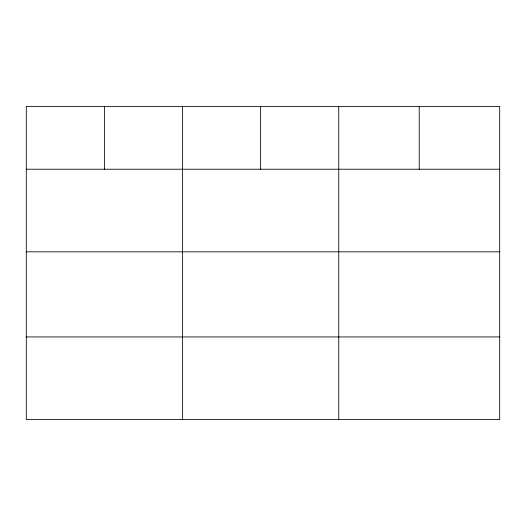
<?xml version="1.0" encoding="UTF-8"?>
<svg xmlns="http://www.w3.org/2000/svg" width="526" height="526" viewBox="0 0 526 526"><rect width="100%" height="100%" fill="white"/><g stroke="black" fill="none" stroke-linecap="round" stroke-linejoin="round"><path stroke-width="0.79" d="M499.7 251.829L499.7 106.449L26.3 106.449L26.3 419.551L499.7 419.551L499.7 251.829L26.3 251.829M26.3 169.221L499.7 169.221M26.3 336.942L499.7 336.942M419.222 106.449L419.222 169.221M338.744 106.449L338.744 419.551M260.633 106.449L260.633 169.221M182.522 106.449L182.522 419.551M104.411 106.449L104.411 169.221"/></g></svg>
